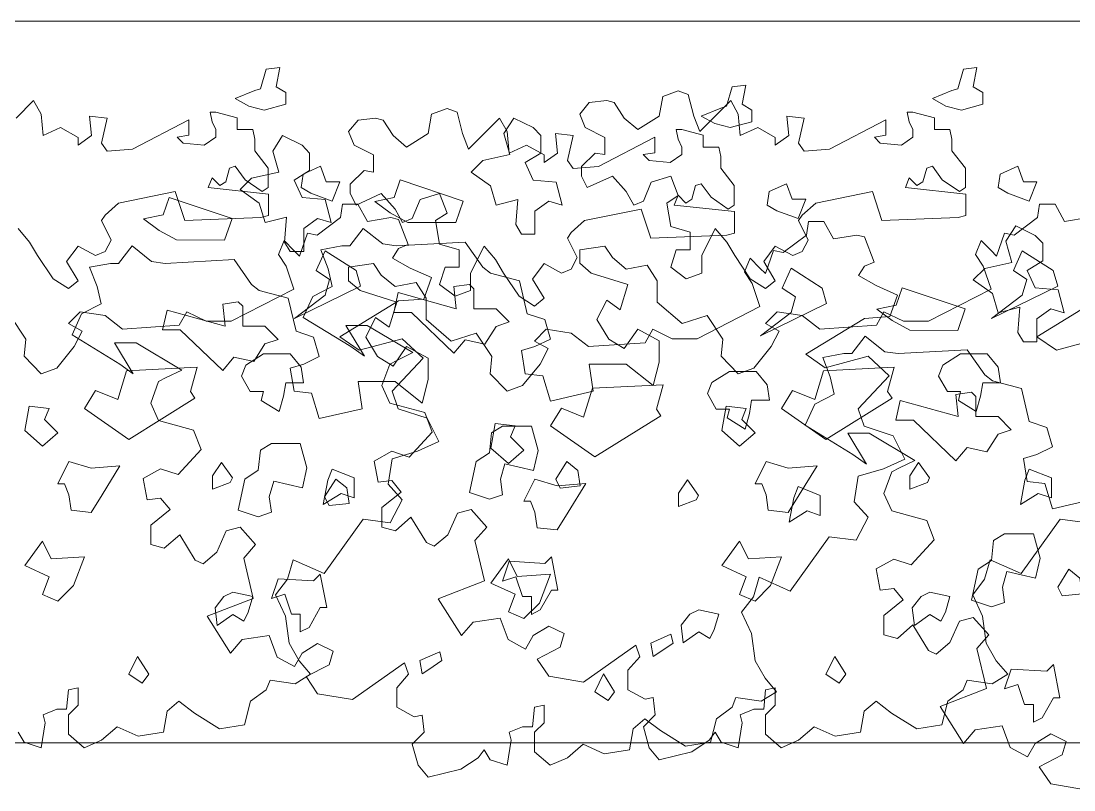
# Model space of a CAD drawing. Header units: inches. Extents: x 5 to 136470, y 9 to 138066.
# Drawn here: x 92774 to 93649, y 125283 to 125922 of the extents above; entities that cross this region are included whole.
import ezdxf

# ---------------------------------------------------------------- set-up
doc = ezdxf.new("R2010")
doc.units = ezdxf.units.IN
doc.header["$MEASUREMENT"] = 0
doc.layers.add('partition', color=253, linetype='Continuous', lineweight=5)
doc.layers.add('TREES', color=72, linetype='Continuous', lineweight=5, transparency=0.05)
doc.styles.add('ROMANS', font='', dxfattribs={"width": 0.8})
doc.styles.get('ROMANS').set_extended_font_data('VNI-Avo')

# ---------------------------------------------------------------- blocks, each defined once
blk = doc.blocks.new('A$C7b2e77e3')
at = {"layer": 'partition'}
for p, q in [((34066.46, 18205.81), (27393.38, 18205.81)), ((34066.46, 17605.81), (27993.38, 17605.81))]:
    blk.add_line(p, q, dxfattribs=at)
at = {"layer": 'TREES'}
for p, q in [((32485.24, 18143.02), (32498.12, 18147.68)), ((32498.12, 18147.68), (32506.34, 18144.66)), ((32506.34, 18144.66), (32511, 18126.84)), ((31947.67, 18125.19), (31962.2, 18139.73)), ((31962.2, 18139.73), (31968.5, 18128.48)), ((32416.17, 18128.48), (32424.12, 18138.08)), ((32424.12, 18138.08), (32438.64, 18139.73)), ((32438.64, 18139.73), (32444.95, 18138.08)), ((32444.95, 18138.08), (32453.17, 18125.19)), ((32482.22, 18126.84), (32485.24, 18143.02)), ((32527.17, 18125.19), (32541.7, 18139.73)), ((32541.7, 18139.73), (32548, 18128.48)), ((31968.5, 18128.48), (31970.15, 18110.66)), ((32008.79, 18126.84), (32023.32, 18125.19)), ((32010.44, 18110.66), (32008.79, 18126.84)), ((32110.66, 18122.18), (32109.01, 18130.14)), ((32109.01, 18130.14), (32113.67, 18130.14)), ((32113.67, 18130.14), (32131.49, 18125.47)), ((32420.83, 18117.24), (32416.17, 18128.48)), ((32464.41, 18115.6), (32482.22, 18126.84)), ((32511, 18126.84), (32515.93, 18113.95)), ((32548, 18128.48), (32549.65, 18110.66)), ((32588.29, 18126.84), (32602.82, 18125.19)), ((32589.94, 18110.66), (32588.29, 18126.84)), ((32690.16, 18122.18), (32688.51, 18130.14)), ((32688.51, 18130.14), (32693.17, 18130.14)), ((32693.17, 18130.14), (32710.99, 18125.47)), ((33290.09, 18112.31), (33293.1, 18128.48)), ((33293.1, 18128.48), (33305.98, 18133.15)), ((33305.98, 18133.15), (33314.21, 18130.13)), ((33314.21, 18130.13), (33318.87, 18112.31)), ((32023.32, 18125.19), (32018.66, 18104.35)), ((32044.43, 18099.42), (32091.2, 18123.83)), ((32091.2, 18123.83), (32091.2, 18110.94)), ((32113.67, 18115.6), (32110.66, 18122.18)), ((32131.49, 18125.47), (32131.49, 18115.6)), ((32453.17, 18125.19), (32464.41, 18115.6)), ((32515.93, 18113.95), (32527.17, 18125.19)), ((32602.82, 18125.19), (32598.16, 18104.35)), ((32623.92, 18099.42), (32670.7, 18123.83)), ((32670.7, 18123.83), (32670.7, 18110.94)), ((32693.17, 18115.6), (32690.16, 18122.18)), ((32710.99, 18125.47), (32710.99, 18115.6)), ((33224.03, 18113.95), (33231.98, 18123.55)), ((33231.98, 18123.55), (33246.51, 18125.19)), ((33246.51, 18125.19), (33252.81, 18123.55)), ((33252.81, 18123.55), (33261.03, 18110.66)), ((33335.04, 18110.66), (33349.56, 18125.19)), ((33349.56, 18125.19), (33355.87, 18113.95)), ((31970.15, 18110.66), (31984.68, 18117.24)), ((31984.68, 18117.24), (31999.2, 18109.02)), ((31999.2, 18102.71), (32010.44, 18110.66)), ((31999.2, 18109.02), (31999.2, 18102.71)), ((32091.2, 18110.94), (32081.61, 18109.3)), ((32081.61, 18109.3), (32086.54, 18104.36)), ((32104.08, 18102.72), (32113.67, 18109.3)), ((32113.67, 18109.3), (32113.67, 18115.6)), ((32131.49, 18115.6), (32144.37, 18115.6)), ((32144.37, 18115.6), (32146.02, 18107.65)), ((32437, 18109.02), (32420.83, 18117.24)), ((32437, 18094.76), (32437, 18109.02)), ((32549.65, 18110.66), (32564.17, 18117.24)), ((32564.17, 18117.24), (32578.7, 18109.02)), ((32578.7, 18102.71), (32589.94, 18110.66)), ((32578.7, 18109.02), (32578.7, 18102.71)), ((32670.7, 18110.94), (32661.1, 18109.3)), ((32661.1, 18109.3), (32666.04, 18104.36)), ((32683.58, 18102.72), (32693.17, 18109.3)), ((32693.17, 18109.3), (32693.17, 18115.6)), ((32710.99, 18115.6), (32723.87, 18115.6)), ((32723.87, 18115.6), (32725.51, 18107.65)), ((33228.69, 18102.71), (33224.03, 18113.95)), ((33261.03, 18110.66), (33272.27, 18101.06)), ((33272.27, 18101.06), (33290.09, 18112.31)), ((33318.87, 18112.31), (33323.8, 18099.42)), ((33323.8, 18099.42), (33335.04, 18110.66)), ((33355.87, 18113.95), (33357.51, 18096.13)), ((33396.16, 18112.31), (33410.68, 18110.66)), ((33397.8, 18096.13), (33396.16, 18112.31)), ((33410.68, 18110.66), (33406.02, 18089.82)), ((33431.79, 18084.89), (33478.56, 18109.3)), ((33478.56, 18109.3), (33478.56, 18096.41)), ((33498.02, 18107.65), (33496.38, 18115.6)), ((33496.38, 18115.6), (33501.04, 18115.6)), ((33501.04, 18115.6), (33518.85, 18110.94)), ((33518.85, 18110.94), (33518.85, 18101.07)), ((32018.66, 18104.35), (32023.32, 18097.77)), ((32086.54, 18104.36), (32104.08, 18102.72)), ((32146.02, 18107.65), (32146.02, 18098.05)), ((32598.16, 18104.35), (32602.82, 18097.77)), ((32666.04, 18104.36), (32683.58, 18102.72)), ((32725.51, 18107.65), (32725.51, 18098.05)), ((33244.86, 18094.48), (33228.69, 18102.71)), ((33357.51, 18096.13), (33372.04, 18102.71)), ((33372.04, 18102.71), (33386.56, 18094.48)), ((33501.04, 18101.07), (33498.02, 18107.65)), ((33501.04, 18094.76), (33501.04, 18101.07)), ((33518.85, 18101.07), (33531.73, 18101.07)), ((33531.73, 18101.07), (33533.38, 18093.12)), ((32023.32, 18097.77), (32044.43, 18099.42)), ((32146.02, 18098.05), (32157.25, 18083.52)), ((32417.54, 18084.89), (32429.05, 18096.13)), ((32429.05, 18096.13), (32437, 18094.76)), ((32602.82, 18097.77), (32623.92, 18099.42)), ((32725.51, 18098.05), (32736.75, 18083.52)), ((33244.86, 18080.23), (33244.86, 18094.48)), ((33386.56, 18088.18), (33397.8, 18096.13)), ((33386.56, 18094.48), (33386.56, 18088.18)), ((33478.56, 18096.41), (33468.97, 18094.76)), ((33468.97, 18094.76), (33473.9, 18089.83)), ((33491.44, 18088.18), (33501.04, 18094.76)), ((33533.38, 18093.12), (33533.38, 18083.52)), ((32125.18, 18083.52), (32121.9, 18072.28)), ((32129.84, 18085.17), (32125.18, 18083.52)), ((32138.07, 18073.92), (32129.84, 18085.17)), ((32157.25, 18083.52), (32157.25, 18067.34)), ((32417.54, 18076.93), (32417.54, 18084.89)), ((32704.68, 18083.52), (32701.39, 18072.28)), ((32709.34, 18085.17), (32704.68, 18083.52)), ((32717.56, 18073.92), (32709.34, 18085.17)), ((32736.75, 18083.52), (32736.75, 18067.34)), ((33406.02, 18089.82), (33410.68, 18083.24)), ((33410.68, 18083.24), (33431.79, 18084.89)), ((33473.9, 18089.83), (33491.44, 18088.18)), ((33533.38, 18083.52), (33544.62, 18068.99)), ((32110.66, 18075.57), (32107.37, 18067.34)), ((32116.96, 18068.99), (32110.66, 18075.57)), ((32152.32, 18064.05), (32138.07, 18073.92)), ((32422.47, 18067.34), (32417.54, 18076.93)), ((32443.3, 18076.93), (32422.47, 18067.34)), ((32454.81, 18064.05), (32443.3, 18076.93)), ((32491.81, 18076.93), (32475.64, 18072)), ((32498.12, 18060.76), (32491.81, 18076.93)), ((32690.16, 18075.57), (32686.87, 18067.34)), ((32696.46, 18068.99), (32690.16, 18075.57)), ((32731.82, 18064.05), (32717.56, 18073.92)), ((33225.4, 18070.35), (33236.91, 18081.6)), ((33236.91, 18081.6), (33244.86, 18080.23)), ((32107.37, 18067.34), (32157.52, 18061.97)), ((32121.9, 18072.28), (32116.96, 18068.99)), ((32157.25, 18067.34), (32152.32, 18064.05)), ((32475.64, 18072), (32469.07, 18056.1)), ((32686.87, 18067.34), (32737.02, 18061.97)), ((32701.39, 18072.28), (32696.46, 18068.99)), ((32736.75, 18067.34), (32731.82, 18064.05)), ((33225.4, 18062.4), (33225.4, 18070.35)), ((33512.55, 18068.99), (33509.26, 18057.75)), ((33517.21, 18070.63), (33512.55, 18068.99)), ((33525.43, 18059.39), (33517.21, 18070.63)), ((33544.62, 18068.99), (33544.62, 18052.81)), ((32079.96, 18064.05), (32032.91, 18054.45)), ((32087.91, 18039.92), (32079.96, 18064.05)), ((32157.52, 18061.97), (32157.52, 18044.14)), ((32461.12, 18052.81), (32454.81, 18064.05)), ((32469.07, 18056.1), (32461.12, 18052.81)), ((32488.53, 18054.45), (32498.12, 18060.76)), ((32659.46, 18064.05), (32612.41, 18054.45)), ((32667.41, 18039.92), (32659.46, 18064.05)), ((32737.02, 18061.97), (32737.02, 18044.14)), ((33230.34, 18052.81), (33225.4, 18062.4)), ((33251.17, 18062.4), (33230.34, 18052.81)), ((33262.68, 18049.51), (33251.17, 18062.4)), ((33283.51, 18057.47), (33276.93, 18041.56)), ((33299.68, 18062.4), (33283.51, 18057.47)), ((33305.98, 18046.22), (33299.68, 18062.4)), ((33498.02, 18061.04), (33494.73, 18052.81)), ((33504.33, 18054.46), (33498.02, 18061.04)), ((33509.26, 18057.75), (33504.33, 18054.46)), ((33539.68, 18049.52), (33525.43, 18059.39)), ((32032.91, 18054.45), (32021.68, 18044.58)), ((32217.27, 18042.5), (32218.92, 18053.74)), ((32218.92, 18053.74), (32231.8, 18053.74)), ((32231.8, 18053.74), (32239.75, 18039.21)), ((32491.81, 18034.98), (32488.53, 18054.45)), ((32612.41, 18054.45), (32601.17, 18044.58)), ((32796.77, 18042.5), (32798.41, 18053.74)), ((32798.41, 18053.74), (32811.3, 18053.74)), ((32811.3, 18053.74), (32819.24, 18039.21)), ((33268.98, 18038.27), (33262.68, 18049.51)), ((33467.32, 18049.52), (33420.28, 18039.92)), ((33475.27, 18025.39), (33467.32, 18049.52)), ((33494.73, 18052.81), (33544.88, 18047.43)), ((33544.62, 18052.81), (33539.68, 18049.52)), ((33544.88, 18047.43), (33544.88, 18029.61)), ((32021.68, 18044.58), (32018.66, 18039.92)), ((32018.66, 18039.92), (32026.61, 18023.74)), ((32151.22, 18042.5), (32087.91, 18039.92)), ((32157.52, 18044.14), (32151.22, 18042.5)), ((32197.81, 18027.97), (32217.27, 18042.5)), ((32239.75, 18039.21), (32259.21, 18042.5)), ((32259.21, 18042.5), (32265.51, 18040.85)), ((32265.51, 18040.85), (32273.46, 18020.01)), ((32601.17, 18044.58), (32598.16, 18039.92)), ((32598.16, 18039.92), (32606.11, 18023.74)), ((32730.71, 18042.5), (32667.41, 18039.92)), ((32737.02, 18044.14), (32730.71, 18042.5)), ((32777.31, 18027.97), (32796.77, 18042.5)), ((32819.24, 18039.21), (32838.7, 18042.5)), ((33276.93, 18041.56), (33268.98, 18038.27)), ((33296.39, 18039.92), (33305.98, 18046.22)), ((33299.68, 18020.45), (33296.39, 18039.92)), ((33420.28, 18039.92), (33409.04, 18030.05)), ((33604.63, 18027.97), (33606.28, 18039.21)), ((33606.28, 18039.21), (33619.16, 18039.21)), ((33619.16, 18039.21), (33627.11, 18024.68)), ((31958.91, 18022.1), (31949.32, 18033.34)), ((32224.98, 18018.95), (32236.22, 18033.48)), ((32236.22, 18033.48), (32252.39, 18020.59)), ((32507.99, 18030.32), (32491.81, 18034.98)), ((32507.99, 18015.79), (32507.99, 18030.32)), ((32528.82, 18033.34), (32517.58, 18010.85)), ((32538.41, 18022.1), (32528.82, 18033.34)), ((33409.04, 18030.05), (33406.02, 18025.39)), ((31965.49, 18010.85), (31958.91, 18022.1)), ((32026.61, 18023.74), (32021.68, 18014.14)), ((32165.74, 18011.79), (32170.4, 18023.31)), ((32170.4, 18023.31), (32178.62, 18015.08)), ((32183.23, 18010.47), (32189.86, 18029.61)), ((32189.86, 18029.61), (32197.81, 18027.97)), ((32263.63, 18018.95), (32321.06, 18022.1)), ((32321.06, 18022.1), (32335.59, 18001.26)), ((32544.99, 18010.85), (32538.41, 18022.1)), ((32606.11, 18023.74), (32601.17, 18014.14)), ((32745.24, 18011.79), (32749.9, 18023.31)), ((32749.9, 18023.31), (32758.12, 18015.08)), ((32762.73, 18010.47), (32769.36, 18029.61)), ((32769.36, 18029.61), (32777.31, 18027.97)), ((33406.02, 18025.39), (33413.97, 18009.21)), ((33538.58, 18027.97), (33475.27, 18025.39)), ((33544.88, 18029.61), (33538.58, 18027.97)), ((33585.17, 18013.43), (33604.63, 18027.97)), ((33627.11, 18024.68), (33646.57, 18027.97)), ((33646.57, 18027.97), (33652.87, 18026.32)), ((33652.87, 18026.32), (33660.82, 18005.48)), ((31999.2, 18018.8), (31989.61, 18005.92)), ((32013.73, 18010.85), (31999.2, 18018.8)), ((32021.68, 18014.14), (32013.73, 18010.85)), ((32178.62, 18015.08), (32183.23, 18010.47)), ((32200.86, 18015.65), (32218.4, 18018.95)), ((32207.17, 17999.75), (32200.86, 18015.65)), ((32218.4, 18018.95), (32224.98, 18018.95)), ((32252.39, 18020.59), (32263.63, 18018.95)), ((32265.51, 18016.72), (32260.58, 18008.77)), ((32273.46, 18020.01), (32265.51, 18016.72)), ((32416.17, 18015.79), (32437, 18018.8)), ((32416.17, 18004.55), (32416.17, 18015.79)), ((32437, 18018.8), (32443.3, 18009.21)), ((32491.81, 18001.26), (32496.47, 18015.79)), ((32496.47, 18015.79), (32507.99, 18015.79)), ((32578.7, 18018.8), (32569.11, 18005.92)), ((32593.23, 18010.85), (32578.7, 18018.8)), ((32601.17, 18014.14), (32593.23, 18010.85)), ((32758.12, 18015.08), (32762.73, 18010.47)), ((33032.85, 18004.41), (33044.08, 18018.95)), ((33044.08, 18018.95), (33060.26, 18006.06)), ((33315.85, 18015.79), (33299.68, 18020.45)), ((33315.85, 18001.26), (33315.85, 18015.79)), ((33336.68, 18018.8), (33325.44, 17996.32)), ((33346.27, 18007.56), (33336.68, 18018.8)), ((33570.59, 17995.94), (33577.23, 18015.08)), ((33577.23, 18015.08), (33585.17, 18013.43)), ((31978.37, 17991.66), (31965.49, 18010.85)), ((31989.61, 18005.92), (31999.2, 17990.01)), ((32172.05, 18002.19), (32165.74, 18011.79)), ((32260.58, 18008.77), (32275.1, 18000.55)), ((32425.76, 17996.32), (32416.17, 18004.55)), ((32443.3, 18009.21), (32454.81, 17999.61)), ((32517.58, 18010.85), (32517.58, 17996.32)), ((32557.87, 17991.66), (32544.99, 18010.85)), ((32569.11, 18005.92), (32578.7, 17990.01)), ((32751.54, 18002.19), (32745.24, 18011.79)), ((33008.73, 18001.12), (33026.27, 18004.41)), ((33026.27, 18004.41), (33032.85, 18004.41)), ((33060.26, 18006.06), (33071.49, 18004.41)), ((33071.49, 18004.41), (33128.92, 18007.56)), ((33128.92, 18007.56), (33143.45, 17986.72)), ((33224.03, 18001.26), (33244.86, 18004.27)), ((33244.86, 18004.27), (33251.17, 17994.68)), ((33352.85, 17996.32), (33346.27, 18007.56)), ((33386.56, 18004.27), (33376.97, 17991.39)), ((33401.09, 17996.32), (33386.56, 18004.27)), ((33413.97, 18009.21), (33409.04, 17999.61)), ((33553.11, 17997.26), (33557.77, 18008.77)), ((33557.77, 18008.77), (33565.99, 18000.55)), ((33660.82, 18005.48), (33652.87, 18002.19)), ((32178.62, 17983), (32172.05, 18002.19)), ((32210.46, 17985.22), (32207.17, 17999.75)), ((32275.1, 18000.55), (32292.92, 17992.6)), ((32335.59, 18001.26), (32341.89, 17996.32)), ((32341.89, 17996.32), (32366.01, 17990.01)), ((32456.18, 17986.72), (32425.76, 17996.32)), ((32454.81, 17999.61), (32472.35, 18002.9)), ((32472.35, 18002.9), (32480.58, 17990.01)), ((32504.7, 17991.66), (32491.81, 18001.26)), ((32517.58, 17996.32), (32504.7, 17991.66)), ((32758.12, 17983), (32751.54, 18002.19)), ((33015.03, 17985.22), (33008.73, 18001.12)), ((33224.03, 17990.01), (33224.03, 18001.26)), ((33299.68, 17986.72), (33304.34, 18001.26)), ((33304.34, 18001.26), (33315.85, 18001.26)), ((33325.44, 17996.32), (33325.44, 17981.79)), ((33365.73, 17977.13), (33352.85, 17996.32)), ((33409.04, 17999.61), (33401.09, 17996.32)), ((33559.41, 17987.66), (33553.11, 17997.26)), ((33565.99, 18000.55), (33570.59, 17995.94)), ((33652.87, 18002.19), (33647.94, 17994.24)), ((31991.25, 17983.43), (31978.37, 17991.66)), ((31999.2, 17990.01), (31991.25, 17983.43)), ((32292.92, 17992.6), (32286.61, 17974.77)), ((32366.01, 17990.01), (32372.59, 17962.59)), ((32449.88, 17965.88), (32456.18, 17986.72)), ((32480.58, 17990.01), (32480.58, 17972.19)), ((32570.75, 17983.43), (32557.87, 17991.66)), ((32578.7, 17990.01), (32570.75, 17983.43)), ((33143.45, 17986.72), (33149.75, 17981.79)), ((33233.63, 17981.79), (33224.03, 17990.01)), ((33251.17, 17994.68), (33262.68, 17985.08)), ((33262.68, 17985.08), (33280.22, 17988.37)), ((33280.22, 17988.37), (33288.44, 17975.48)), ((33312.56, 17977.13), (33299.68, 17986.72)), ((33376.97, 17991.39), (33386.56, 17975.48)), ((33565.99, 17968.47), (33559.41, 17987.66)), ((33647.94, 17994.24), (33662.47, 17986.01)), ((32126.56, 17956.29), (32178.62, 17983)), ((32194.28, 17976.99), (32210.46, 17985.22)), ((32706.05, 17956.29), (32758.12, 17983)), ((33018.32, 17970.69), (33015.03, 17985.22)), ((33149.75, 17981.79), (33173.87, 17975.48)), ((33264.05, 17972.19), (33233.63, 17981.79)), ((33325.44, 17981.79), (33312.56, 17977.13)), ((33662.47, 17986.01), (33680.28, 17978.06)), ((33680.28, 17978.06), (33673.98, 17960.24)), ((32186.34, 17959.44), (32194.28, 17976.99)), ((32265.51, 17973.13), (32216.73, 17943.41)), ((32286.61, 17974.77), (32265.51, 17973.13)), ((32430.42, 17957.66), (32438.64, 17973.84)), ((32438.64, 17973.84), (32449.88, 17965.88)), ((32480.58, 17972.19), (32501.41, 17954.37)), ((32845.01, 17973.13), (32796.23, 17943.41)), ((33002.15, 17962.46), (33018.32, 17970.69)), ((33173.87, 17975.48), (33180.45, 17948.06)), ((33257.74, 17951.35), (33264.05, 17972.19)), ((33288.44, 17975.48), (33288.44, 17957.66)), ((33378.62, 17968.9), (33365.73, 17977.13)), ((33386.56, 17975.48), (33378.62, 17968.9)), ((31942.74, 17960.95), (31955.62, 17941.48)), ((31991.25, 17954.37), (32000.85, 17964.24)), ((32000.85, 17964.24), (32021.68, 17960.95)), ((32021.68, 17960.95), (32036.2, 17949.71)), ((32083.25, 17953), (32089.55, 17964.25)), ((32089.55, 17964.25), (32105.72, 17956.29)), ((32372.59, 17962.59), (32387.11, 17957.66)), ((32501.41, 17954.37), (32522.24, 17960.95)), ((32522.24, 17960.95), (32535.12, 17941.48)), ((32570.75, 17954.37), (32580.34, 17964.24)), ((32580.34, 17964.24), (32601.17, 17960.95)), ((32601.17, 17960.95), (32615.7, 17949.71)), ((32662.75, 17953), (32669.05, 17964.25)), ((32669.05, 17964.25), (32685.22, 17956.29)), ((32994.2, 17944.91), (33002.15, 17962.46)), ((33513.92, 17941.76), (33565.99, 17968.47)), ((33673.98, 17960.24), (33652.87, 17958.59)), ((32002.49, 17948.06), (31991.25, 17954.37)), ((32036.2, 17949.71), (32083.25, 17953)), ((32105.72, 17956.29), (32126.56, 17956.29)), ((32225.95, 17935.17), (32186.34, 17959.44)), ((32221.69, 17952.86), (32237.19, 17927.22)), ((32239.51, 17952.86), (32221.69, 17952.86)), ((32277.48, 17930.24), (32239.51, 17952.86)), ((32387.11, 17957.66), (32391.77, 17941.48)), ((32440.29, 17941.48), (32430.42, 17957.66)), ((32581.99, 17948.06), (32570.75, 17954.37)), ((32615.7, 17949.71), (32662.75, 17953)), ((32685.22, 17956.29), (32706.05, 17956.29)), ((33238.28, 17943.13), (33246.51, 17959.3)), ((33246.51, 17959.3), (33257.74, 17951.35)), ((33288.44, 17957.66), (33309.27, 17939.84)), ((33652.87, 17958.59), (33604.09, 17928.87)), ((31995.91, 17935.17), (32002.49, 17948.06)), ((32216.73, 17943.41), (32232.9, 17932.16)), ((32464.41, 17949.71), (32453.17, 17933.53)), ((32482.22, 17940.11), (32464.41, 17949.71)), ((32575.41, 17935.17), (32581.99, 17948.06)), ((32796.23, 17943.41), (32812.4, 17932.16)), ((33033.82, 17920.64), (32994.2, 17944.91)), ((33180.45, 17948.06), (33194.98, 17943.13)), ((33194.98, 17943.13), (33199.64, 17926.95)), ((33248.15, 17926.95), (33238.28, 17943.13)), ((33309.27, 17939.84), (33330.1, 17946.42)), ((33330.1, 17946.42), (33342.99, 17926.95)), ((33378.62, 17939.84), (33388.21, 17949.71)), ((33388.21, 17949.71), (33409.04, 17946.42)), ((33409.04, 17946.42), (33423.57, 17935.17)), ((33470.61, 17938.47), (33476.92, 17949.71)), ((33476.92, 17949.71), (33493.09, 17941.76)), ((33642.27, 17929.36), (33653.51, 17943.89)), ((33653.51, 17943.89), (33669.68, 17931.01)), ((31955.62, 17941.48), (31954.25, 17927.22)), ((31981.39, 17917.35), (31995.91, 17935.17)), ((32237.19, 17927.22), (32225.95, 17935.17)), ((32232.9, 17932.16), (32268.53, 17941.76)), ((32268.53, 17941.76), (32286.07, 17925.58)), ((32378.89, 17935.17), (32367.65, 17931.88)), ((32391.77, 17941.48), (32378.89, 17935.17)), ((32453.17, 17933.53), (32440.29, 17941.48)), ((32482.22, 17922.29), (32482.22, 17940.11)), ((32535.12, 17941.48), (32533.75, 17927.22)), ((32560.88, 17917.35), (32575.41, 17935.17)), ((32812.4, 17932.16), (32848.03, 17941.76)), ((33029.56, 17938.33), (33045.05, 17912.69)), ((33047.37, 17938.33), (33029.56, 17938.33)), ((33085.34, 17915.71), (33047.37, 17938.33)), ((33272.27, 17935.17), (33261.03, 17919)), ((33290.09, 17925.58), (33272.27, 17935.17)), ((33389.85, 17933.53), (33378.62, 17939.84)), ((33383.28, 17920.64), (33389.85, 17933.53)), ((33423.57, 17935.17), (33470.61, 17938.47)), ((33493.09, 17941.76), (33513.92, 17941.76)), ((31954.25, 17927.22), (31968.5, 17912.69)), ((32286.07, 17925.58), (32260.31, 17898.16)), ((32264.6, 17923.93), (32277.48, 17930.24)), ((32367.65, 17931.88), (32370.94, 17912.69)), ((32533.75, 17927.22), (32548, 17912.69)), ((33199.64, 17926.95), (33186.76, 17920.64)), ((33261.03, 17919), (33248.15, 17926.95)), ((33290.09, 17907.75), (33290.09, 17925.58)), ((33342.99, 17926.95), (33341.61, 17912.69)), ((33604.09, 17928.87), (33620.26, 17917.63)), ((33618.15, 17926.07), (33635.7, 17929.36)), ((33624.46, 17910.17), (33618.15, 17926.07)), ((33620.26, 17917.63), (33655.89, 17927.23)), ((33635.7, 17929.36), (33642.27, 17929.36)), ((33655.89, 17927.23), (33673.44, 17911.05)), ((33669.68, 17931.01), (33680.92, 17929.36)), ((33680.92, 17929.36), (33738.35, 17932.51)), ((33738.35, 17932.51), (33752.88, 17911.67)), ((31968.5, 17912.69), (31981.39, 17917.35)), ((32251.72, 17902.82), (32258.29, 17920.64)), ((32258.29, 17920.64), (32264.6, 17923.93)), ((32424.12, 17920.64), (32454.81, 17920.64)), ((32427.4, 17898.16), (32424.12, 17920.64)), ((32454.81, 17920.64), (32477.29, 17902.82)), ((32477.29, 17902.82), (32482.22, 17922.29)), ((32548, 17912.69), (32560.88, 17917.35)), ((33045.05, 17912.69), (33033.82, 17920.64)), ((33186.76, 17920.64), (33175.52, 17917.35)), ((33175.52, 17917.35), (33178.81, 17898.16)), ((33368.75, 17902.82), (33383.28, 17920.64)), ((32370.94, 17912.69), (32385.47, 17911.05)), ((32385.47, 17911.05), (32391.77, 17889.93)), ((33066.16, 17906.11), (33072.46, 17909.4)), ((33072.46, 17909.4), (33085.34, 17915.71)), ((33285.15, 17888.29), (33290.09, 17907.75)), ((33341.61, 17912.69), (33355.87, 17898.16)), ((33627.75, 17895.63), (33624.46, 17910.17)), ((33673.44, 17911.05), (33647.67, 17883.63)), ((33752.88, 17911.67), (33759.18, 17906.74)), ((32258.29, 17888.29), (32251.72, 17902.82)), ((33059.58, 17888.29), (33066.16, 17906.11)), ((33231.98, 17906.11), (33262.68, 17906.11)), ((33235.27, 17883.63), (33231.98, 17906.11)), ((33262.68, 17906.11), (33285.15, 17888.29)), ((33355.87, 17898.16), (33368.75, 17902.82)), ((33759.18, 17906.74), (33783.3, 17900.43)), ((33783.3, 17900.43), (33789.88, 17873.01)), ((32260.31, 17898.16), (32265.24, 17883.63)), ((32391.77, 17889.93), (32427.4, 17898.16)), ((33178.81, 17898.16), (33193.33, 17896.51)), ((33193.33, 17896.51), (33199.64, 17875.4)), ((33611.58, 17887.41), (33627.75, 17895.63)), ((32287.35, 17880.33), (32258.29, 17888.29)), ((32265.24, 17883.63), (32289.36, 17875.68)), ((33066.16, 17873.75), (33059.58, 17888.29)), ((33199.64, 17875.4), (33235.27, 17883.63)), ((33603.63, 17869.86), (33611.58, 17887.41)), ((33647.67, 17883.63), (33652.61, 17869.1)), ((32293.65, 17864.16), (32287.35, 17880.33)), ((32289.36, 17875.68), (32298.96, 17856.21)), ((33095.21, 17865.8), (33066.16, 17873.75)), ((33789.88, 17873.01), (33804.41, 17868.07)), ((32274.46, 17843.32), (32293.65, 17864.16)), ((33101.52, 17849.62), (33095.21, 17865.8)), ((33643.24, 17845.59), (33603.63, 17869.86)), ((33652.61, 17869.1), (33676.73, 17861.15)), ((33804.41, 17868.07), (33809.07, 17851.9)), ((32298.96, 17856.21), (32281.41, 17848.26)), ((33638.99, 17863.28), (33654.48, 17837.64)), ((33656.8, 17863.28), (33638.99, 17863.28)), ((33694.77, 17840.65), (33656.8, 17863.28)), ((33676.73, 17861.15), (33686.32, 17841.68)), ((32245.41, 17840.03), (32259.94, 17848.25)), ((32259.94, 17848.25), (32274.46, 17843.32)), ((32281.41, 17848.26), (32260.31, 17841.95)), ((33082.33, 17828.79), (33101.52, 17849.62)), ((33809.07, 17851.9), (33796.18, 17845.59)), ((32248.7, 17822.48), (32245.41, 17840.03)), ((32260.31, 17841.95), (32257.02, 17820.84)), ((33654.48, 17837.64), (33643.24, 17845.59)), ((33686.32, 17841.68), (33668.78, 17833.73)), ((33681.89, 17834.35), (33694.77, 17840.65)), ((33796.18, 17845.59), (33784.95, 17842.3)), ((33784.95, 17842.3), (33788.23, 17823.11)), ((33053.28, 17825.5), (33067.8, 17833.72)), ((33067.8, 17833.72), (33082.33, 17828.79)), ((33668.78, 17833.73), (33647.67, 17827.42)), ((33669.01, 17813.23), (33675.59, 17831.06)), ((33675.59, 17831.06), (33681.89, 17834.35)), ((32259.94, 17823.85), (32248.7, 17822.48)), ((32257.02, 17820.84), (32268.53, 17807.95)), ((32267.89, 17814.25), (32259.94, 17823.85)), ((33056.57, 17807.95), (33053.28, 17825.5)), ((33647.67, 17827.42), (33644.38, 17806.31)), ((33788.23, 17823.11), (33802.76, 17821.46)), ((33802.76, 17821.46), (33809.07, 17800.35)), ((32251.72, 17801.37), (32267.89, 17814.25)), ((33675.59, 17798.7), (33669.01, 17813.23)), ((32268.53, 17807.95), (32258.66, 17788.76)), ((33067.8, 17809.32), (33056.57, 17807.95)), ((33075.75, 17799.72), (33067.8, 17809.32)), ((33644.38, 17806.31), (33655.89, 17793.42)), ((33809.07, 17800.35), (33844.7, 17808.57)), ((32251.72, 17785.19), (32251.72, 17801.37)), ((32314.48, 17796.7), (32306.53, 17778.88)), ((32325.99, 17799.72), (32314.48, 17796.7)), ((32338.87, 17785.19), (32325.99, 17799.72)), ((33059.58, 17786.83), (33075.75, 17799.72)), ((33704.64, 17790.75), (33675.59, 17798.7)), ((32236.19, 17791.78), (32203.67, 17746.53)), ((32258.66, 17788.76), (32236.19, 17791.78)), ((32262.95, 17782.17), (32251.72, 17785.19)), ((32275.84, 17793.41), (32262.95, 17782.17)), ((32288.72, 17772.3), (32275.84, 17793.41)), ((32329.01, 17773.95), (32338.87, 17785.19)), ((32815.69, 17791.78), (32783.17, 17746.53)), ((32838.16, 17788.76), (32815.69, 17791.78)), ((33059.58, 17770.66), (33059.58, 17786.83)), ((33133.86, 17785.19), (33122.35, 17782.17)), ((33146.74, 17770.66), (33133.86, 17785.19)), ((33655.89, 17793.42), (33646.03, 17774.23)), ((33710.94, 17774.57), (33704.64, 17790.75)), ((32306.53, 17778.88), (32295.3, 17769.28)), ((33083.7, 17778.88), (33070.82, 17767.64)), ((33096.58, 17757.77), (33083.7, 17778.88)), ((33122.35, 17782.17), (33114.4, 17764.35)), ((33623.55, 17777.24), (33591.03, 17731.99)), ((33646.03, 17774.23), (33623.55, 17777.24)), ((32295.3, 17769.28), (32288.72, 17772.3)), ((32336.96, 17740.49), (32329.01, 17773.95)), ((33070.82, 17767.64), (33059.58, 17770.66)), ((33136.87, 17759.41), (33146.74, 17770.66)), ((33691.76, 17753.73), (33710.94, 17774.57)), ((33114.4, 17764.35), (33103.16, 17754.75)), ((33144.82, 17725.96), (33136.87, 17759.41)), ((33662.7, 17750.44), (33677.23, 17758.67)), ((33677.23, 17758.67), (33691.76, 17753.73)), ((32177.91, 17758.04), (32173.25, 17741.87)), ((32203.67, 17746.53), (32177.91, 17758.04)), ((32757.4, 17758.04), (32752.74, 17741.87)), ((32783.17, 17746.53), (32757.4, 17758.04)), ((33103.16, 17754.75), (33096.58, 17757.77)), ((33665.99, 17732.89), (33662.7, 17750.44)), ((32173.25, 17741.87), (32163.38, 17728.98)), ((32752.74, 17741.87), (32742.88, 17728.98)), ((33565.27, 17743.51), (33560.61, 17727.33)), ((33591.03, 17731.99), (33565.27, 17743.51)), ((32298.58, 17725.69), (32336.96, 17740.49)), ((33677.23, 17734.27), (33665.99, 17732.89)), ((33685.18, 17724.67), (33677.23, 17734.27)), ((32163.38, 17728.98), (32171.6, 17711.16)), ((32318.04, 17694.98), (32298.58, 17725.69)), ((32742.88, 17728.98), (32751.1, 17711.16)), ((33106.45, 17711.16), (33144.82, 17725.96)), ((33560.61, 17727.33), (33550.74, 17714.45)), ((33669.01, 17711.78), (33685.18, 17724.67)), ((32171.6, 17711.16), (32174.62, 17688.67)), ((32327.64, 17706.22), (32318.04, 17694.98)), ((32350.11, 17709.51), (32327.64, 17706.22)), ((32356.69, 17691.69), (32350.11, 17709.51)), ((32751.1, 17711.16), (32754.11, 17688.67)), ((33125.91, 17680.44), (33106.45, 17711.16)), ((33550.74, 17714.45), (33558.96, 17696.62)), ((33669.01, 17695.6), (33669.01, 17711.78)), ((33731.77, 17707.12), (33723.82, 17689.3)), ((33743.28, 17710.14), (33731.77, 17707.12)), ((33756.17, 17695.6), (33743.28, 17710.14)), ((32390.4, 17702.93), (32377.52, 17694.98)), ((32403.28, 17696.62), (32390.4, 17702.93)), ((33693.13, 17703.83), (33680.25, 17692.59)), ((33706.01, 17682.72), (33693.13, 17703.83)), ((32174.62, 17688.67), (32182.84, 17674.14)), ((32371.22, 17683.74), (32356.69, 17691.69)), ((32377.52, 17694.98), (32371.22, 17683.74)), ((32400, 17685.38), (32403.28, 17696.62)), ((32754.11, 17688.67), (32762.34, 17674.14)), ((33135.5, 17691.69), (33125.91, 17680.44)), ((33157.98, 17694.98), (33135.5, 17691.69)), ((33164.56, 17677.15), (33157.98, 17694.98)), ((33558.96, 17696.62), (33561.98, 17674.14)), ((33680.25, 17692.59), (33669.01, 17695.6)), ((33723.82, 17689.3), (33712.59, 17679.7)), ((33746.3, 17684.36), (33756.17, 17695.6)), ((32380.81, 17675.51), (32400, 17685.38)), ((32462.76, 17687.03), (32419.46, 17656.32)), ((32466.05, 17677.43), (32462.76, 17687.03)), ((33185.39, 17680.44), (33179.08, 17669.2)), ((33198.27, 17688.4), (33185.39, 17680.44)), ((33211.15, 17682.09), (33198.27, 17688.4)), ((33207.86, 17670.85), (33211.15, 17682.09)), ((33712.59, 17679.7), (33706.01, 17682.72)), ((33754.25, 17650.91), (33746.3, 17684.36)), ((32182.84, 17674.14), (32192.43, 17662.9)), ((32390.4, 17661.25), (32380.81, 17675.51)), ((32456.18, 17666.19), (32466.05, 17677.43)), ((32762.34, 17674.14), (32771.93, 17662.9)), ((33179.08, 17669.2), (33164.56, 17677.15)), ((33270.63, 17672.49), (33227.32, 17641.78)), ((33273.92, 17662.9), (33270.63, 17672.49)), ((33561.98, 17674.14), (33570.2, 17659.61)), ((32192.43, 17662.9), (32179.55, 17654.94)), ((32456.18, 17650.01), (32456.18, 17666.19)), ((32771.93, 17662.9), (32759.05, 17654.94)), ((33188.68, 17660.98), (33207.86, 17670.85)), ((33264.05, 17651.65), (33273.92, 17662.9)), ((32158.72, 17657.96), (32155.43, 17650.01)), ((32179.55, 17654.94), (32158.72, 17657.96)), ((32419.46, 17656.32), (32390.4, 17661.25)), ((32738.22, 17657.96), (32734.93, 17650.01)), ((32759.05, 17654.94), (32738.22, 17657.96)), ((33198.27, 17646.72), (33188.68, 17660.98)), ((33570.2, 17659.61), (33579.79, 17648.36)), ((31991.25, 17650.01), (31989.61, 17633.83)), ((31999.2, 17651.65), (31991.25, 17650.01)), ((31999.2, 17637.12), (31999.2, 17651.65)), ((32155.43, 17650.01), (32142.55, 17640.41)), ((32470.71, 17642.06), (32456.18, 17650.01)), ((32570.75, 17650.01), (32569.11, 17633.83)), ((32578.7, 17651.65), (32570.75, 17650.01)), ((32578.7, 17637.12), (32578.7, 17651.65)), ((32734.93, 17650.01), (32722.05, 17640.41)), ((33227.32, 17641.78), (33198.27, 17646.72)), ((33264.05, 17635.48), (33264.05, 17651.65)), ((33579.79, 17648.36), (33566.91, 17640.41)), ((33715.88, 17636.1), (33754.25, 17650.91)), ((31991.25, 17629.17), (31999.2, 17637.12)), ((32083.07, 17640.41), (32073.2, 17632.19)), ((32095.95, 17630.54), (32083.07, 17640.41)), ((32142.55, 17640.41), (32137.61, 17620.94)), ((32477.29, 17643.43), (32470.71, 17642.06)), ((32478.93, 17629.17), (32477.29, 17643.43)), ((32570.75, 17629.17), (32578.7, 17637.12)), ((32662.57, 17640.41), (32652.7, 17632.19)), ((32675.45, 17630.54), (32662.57, 17640.41)), ((32722.05, 17640.41), (32717.11, 17620.94)), ((33386.56, 17637.12), (33378.62, 17635.48)), ((33386.56, 17622.59), (33386.56, 17637.12)), ((33546.08, 17643.43), (33542.79, 17635.48)), ((33566.91, 17640.41), (33546.08, 17643.43)), ((33735.34, 17605.39), (33715.88, 17636.1)), ((31981.39, 17633.83), (31970.15, 17629.17)), ((31970.15, 17629.17), (31971.79, 17622.59)), ((31989.61, 17633.83), (31981.39, 17633.83)), ((31991.25, 17612.99), (31991.25, 17629.17)), ((32073.2, 17632.19), (32070.19, 17614.64)), ((32116.78, 17617.65), (32095.95, 17630.54)), ((32469.07, 17619.3), (32478.93, 17629.17)), ((32560.88, 17633.83), (32549.65, 17629.17)), ((32549.65, 17629.17), (32551.29, 17622.59)), ((32569.11, 17633.83), (32560.88, 17633.83)), ((32570.75, 17612.99), (32570.75, 17629.17)), ((32652.7, 17632.19), (32649.69, 17614.64)), ((32696.28, 17617.65), (32675.45, 17630.54)), ((33278.58, 17627.52), (33264.05, 17635.48)), ((33285.15, 17628.9), (33278.58, 17627.52)), ((33286.8, 17614.64), (33285.15, 17628.9)), ((33378.62, 17635.48), (33376.97, 17619.3)), ((33542.79, 17635.48), (33529.91, 17625.88)), ((31971.79, 17622.59), (31968.5, 17601.75)), ((32031.54, 17619.3), (32018.66, 17608.06)), ((32049.09, 17611.35), (32031.54, 17619.3)), ((32137.61, 17620.94), (32116.78, 17617.65)), ((32474, 17601.75), (32469.07, 17619.3)), ((32551.29, 17622.59), (32548, 17601.75)), ((32611.04, 17619.3), (32598.16, 17608.06)), ((32628.58, 17611.35), (32611.04, 17619.3)), ((32717.11, 17620.94), (32696.28, 17617.65)), ((33368.75, 17619.3), (33357.51, 17614.64)), ((33376.97, 17619.3), (33368.75, 17619.3)), ((33378.62, 17614.64), (33386.56, 17622.59)), ((33470.43, 17625.88), (33460.57, 17617.65)), ((33483.32, 17616.01), (33470.43, 17625.88)), ((33529.91, 17625.88), (33524.98, 17606.41)), ((33767.4, 17619.93), (33744.93, 17616.64)), ((33773.98, 17602.1), (33767.4, 17619.93)), ((31954.25, 17606.41), (31949.32, 17614.64)), ((32004.14, 17601.75), (31991.25, 17612.99)), ((32070.19, 17614.64), (32049.09, 17611.35)), ((32528.82, 17614.64), (32523.88, 17608.06)), ((32533.75, 17606.41), (32528.82, 17614.64)), ((32583.63, 17601.75), (32570.75, 17612.99)), ((32649.69, 17614.64), (32628.58, 17611.35)), ((33276.93, 17604.77), (33286.8, 17614.64)), ((33357.51, 17614.64), (33359.16, 17608.06)), ((33378.62, 17598.46), (33378.62, 17614.64)), ((33460.57, 17617.65), (33457.55, 17600.1)), ((33504.15, 17603.12), (33483.32, 17616.01)), ((33744.93, 17616.64), (33735.34, 17605.39)), ((33807.69, 17613.34), (33794.81, 17605.39)), ((33820.58, 17607.04), (33807.69, 17613.34)), ((31968.5, 17601.75), (31954.25, 17606.41)), ((32018.66, 17608.06), (32004.14, 17601.75)), ((32482.22, 17591.88), (32474, 17601.75)), ((32523.88, 17608.06), (32509.36, 17598.46)), ((32548, 17601.75), (32533.75, 17606.41)), ((32598.16, 17608.06), (32583.63, 17601.75)), ((33281.86, 17587.22), (33276.93, 17604.77)), ((33359.16, 17608.06), (33355.87, 17587.22)), ((33418.91, 17604.77), (33406.02, 17593.52)), ((33436.45, 17596.81), (33418.91, 17604.77)), ((33524.98, 17606.41), (33504.15, 17603.12)), ((33788.51, 17594.15), (33773.98, 17602.1)), ((33794.81, 17605.39), (33788.51, 17594.15)), ((33817.29, 17595.8), (33820.58, 17607.04)), ((32509.36, 17598.46), (32482.22, 17591.88)), ((33331.75, 17593.52), (33317.22, 17583.93)), ((33336.68, 17600.1), (33331.75, 17593.52)), ((33341.61, 17591.88), (33336.68, 17600.1)), ((33391.5, 17587.22), (33378.62, 17598.46)), ((33406.02, 17593.52), (33391.5, 17587.22)), ((33457.55, 17600.1), (33436.45, 17596.81)), ((33798.1, 17585.92), (33817.29, 17595.8)), ((33290.09, 17577.35), (33281.86, 17587.22)), ((33317.22, 17583.93), (33290.09, 17577.35)), ((33355.87, 17587.22), (33341.61, 17591.88)), ((33807.69, 17571.67), (33798.1, 17585.92)), ((33836.75, 17566.73), (33807.69, 17571.67))]:
    blk.add_line(p, q, dxfattribs=at)
for points in [[(32141.08, 18135.07), (32153.96, 18131.78), (32171.78, 18136.72), (32171.78, 18146.31), (32163.83, 18151.25), (32166.85, 18167.15), (32155.61, 18165.78), (32150.95, 18149.6), (32146.02, 18147.96), (32129.84, 18141.38)], [(32720.58, 18135.07), (32733.46, 18131.78), (32751.28, 18136.72), (32751.28, 18146.31), (32743.33, 18151.25), (32746.34, 18167.15), (32735.11, 18165.78), (32730.45, 18149.6), (32725.51, 18147.96), (32709.34, 18141.38)], [(33528.44, 18120.54), (33541.33, 18117.25), (33559.14, 18122.18), (33559.14, 18131.78), (33551.19, 18136.72), (33554.21, 18152.62), (33542.97, 18151.25), (33538.31, 18135.07), (33533.38, 18133.43), (33517.21, 18126.85)], [(32362.99, 18036.63), (32367.65, 18028.68), (32378.89, 18028.68), (32378.89, 18047.87), (32390.4, 18056.1), (32401.64, 18052.81), (32396.71, 18072), (32377.52, 18073.64), (32370.94, 18088.18), (32383.82, 18096.13), (32383.82, 18110.66), (32377.52, 18117.24), (32361.35, 18125.19), (32353.13, 18112.31), (32358.06, 18094.76), (32335.59, 18089.82), (32325.99, 18080.23), (32341.89, 18068.98), (32346.82, 18052.81), (32364.64, 18057.47)], [(33170.86, 18022.1), (33175.52, 18014.14), (33186.76, 18014.14), (33186.76, 18033.34), (33198.27, 18041.56), (33209.51, 18038.27), (33204.57, 18057.47), (33185.39, 18059.11), (33178.81, 18073.64), (33191.69, 18081.6), (33191.69, 18096.13), (33185.39, 18102.71), (33169.22, 18110.66), (33160.99, 18097.77), (33165.93, 18080.23), (33143.45, 18075.29), (33133.86, 18065.69), (33149.75, 18054.45), (33154.69, 18038.27), (33172.5, 18042.93)], [(32192.61, 18062.68), (32210.43, 18056.1), (32216.73, 18072.28), (32205.49, 18072.28), (32200.83, 18085.17), (32186.31, 18078.59), (32184.66, 18067.34)], [(32772.11, 18062.68), (32789.92, 18056.1), (32796.23, 18072.28), (32784.99, 18072.28), (32780.33, 18085.17), (32765.8, 18078.59), (32764.16, 18067.34)], [(32273.22, 18038.41), (32313.11, 18038.27), (32319.41, 18056.1), (32266.92, 18073.78), (32261.98, 18059.25), (32245.81, 18055.96), (32258.69, 18046.36)], [(33579.97, 18048.15), (33597.79, 18041.57), (33604.09, 18057.75), (33592.86, 18057.75), (33588.2, 18070.63), (33573.67, 18064.05), (33572.02, 18052.81)], [(33081.09, 18023.88), (33120.98, 18023.74), (33127.28, 18041.56), (33074.78, 18059.25), (33069.85, 18044.72), (33053.68, 18041.43), (33066.56, 18031.83)], [(33780.29, 17947.04), (33784.95, 17939.09), (33796.18, 17939.09), (33796.18, 17958.29), (33807.69, 17966.51), (33818.93, 17963.22), (33814, 17982.41), (33794.81, 17984.06), (33788.23, 17998.59), (33801.12, 18006.54), (33801.12, 18021.08), (33794.81, 18027.66), (33778.64, 18035.61), (33770.42, 18022.72), (33775.35, 18005.17), (33752.88, 18000.24), (33743.28, 17990.64), (33759.18, 17979.4), (33764.12, 17963.22), (33781.93, 17967.88)], [(32230.32, 17998.36), (32234, 17985.48), (32179.11, 17958.58), (32204.55, 17978.11), (32208.23, 17991), (32197.19, 17998.36), (32204.55, 18014.93)], [(32809.81, 17998.36), (32813.49, 17985.48), (32758.61, 17958.58), (32784.05, 17978.11), (32787.73, 17991), (32776.69, 17998.36), (32784.05, 18014.93)], [(33617.68, 17983.83), (33621.36, 17970.94), (33566.47, 17944.04), (33591.91, 17963.58), (33595.6, 17976.47), (33584.55, 17983.83), (33591.91, 18000.4)], [(32346.59, 17951.99), (32337.39, 17937.26), (32320.83, 17940.94), (32311.63, 17929.9), (32276.28, 17963.57), (32261.56, 17963.57), (32265.24, 17980.14), (32313.47, 17966.72), (32311.63, 17985.13), (32324.51, 17986.97), (32328.19, 17983.29), (32328.19, 17966.72), (32346.59, 17966.72), (32357.64, 17955.67)], [(33690.51, 17948.83), (33730.4, 17948.69), (33736.71, 17966.51), (33684.21, 17984.2), (33679.28, 17969.67), (33663.1, 17966.38), (33675.99, 17956.78)], [(33154.46, 17937.46), (33145.26, 17922.73), (33128.7, 17926.41), (33119.49, 17915.36), (33084.15, 17949.03), (33069.42, 17949.03), (33073.1, 17965.6), (33121.33, 17952.18), (33119.49, 17970.59), (33132.38, 17972.44), (33136.06, 17968.75), (33136.06, 17952.18), (33154.46, 17952.18), (33165.5, 17941.14)], [(32153.34, 17897.82), (32142.3, 17897.82), (32134.94, 17910.71), (32138.62, 17919.91), (32153.34, 17929.12), (32175.43, 17929.12), (32184.63, 17918.07), (32186.47, 17905.19), (32171.75, 17905.19), (32169.91, 17894.14), (32166.23, 17881.25), (32151.5, 17890.46)], [(32732.84, 17897.82), (32721.8, 17897.82), (32714.44, 17910.71), (32718.12, 17919.91), (32732.84, 17929.12), (32754.92, 17929.12), (32764.13, 17918.07), (32765.97, 17905.19), (32751.24, 17905.19), (32749.4, 17894.14), (32745.72, 17881.25), (32731, 17890.46)], [(32013.7, 17898.6), (32004.49, 17883.87), (32041.3, 17858.1), (32096.29, 17892.3), (32092.61, 17897.82), (32098.13, 17918.07), (32039.46, 17915.17), (32032.1, 17891.23)], [(32593.19, 17898.6), (32583.99, 17883.87), (32620.8, 17858.1), (32675.79, 17892.3), (32672.11, 17897.82), (32677.63, 17918.07), (32618.96, 17915.17), (32611.6, 17891.23)], [(33540.71, 17883.29), (33529.66, 17883.29), (33522.3, 17896.18), (33525.98, 17905.38), (33540.71, 17914.59), (33562.79, 17914.59), (33571.99, 17903.54), (33573.83, 17890.65), (33559.11, 17890.65), (33557.27, 17879.61), (33553.59, 17866.72), (33538.87, 17875.92)], [(33401.06, 17884.07), (33391.86, 17869.34), (33428.66, 17843.56), (33483.66, 17877.77), (33479.98, 17883.29), (33485.5, 17903.54), (33426.82, 17900.63), (33419.46, 17876.7)], [(33763.89, 17862.4), (33754.69, 17847.68), (33738.12, 17851.36), (33728.92, 17840.31), (33693.57, 17873.98), (33678.85, 17873.98), (33682.53, 17890.55), (33730.76, 17877.13), (33728.92, 17895.54), (33741.8, 17897.38), (33745.48, 17893.7), (33745.48, 17877.13), (33763.89, 17877.13), (33774.93, 17866.09)], [(31958.49, 17885.71), (31954.81, 17865.46), (31969.53, 17852.57), (31982.41, 17863.62), (31971.37, 17874.66), (31975.05, 17883.87)], [(32537.98, 17885.71), (32534.3, 17865.46), (32549.03, 17852.57), (32561.91, 17863.62), (32550.87, 17874.66), (32554.55, 17883.87)], [(32381.56, 17848.89), (32377.88, 17832.32), (32353.96, 17837.84), (32350.28, 17824.96), (32352.12, 17812.07), (32341.07, 17808.39), (32324.51, 17813.91), (32330.03, 17839.68), (32341.07, 17847.05), (32342.91, 17863.62), (32352.12, 17869.14), (32376.04, 17869.14)], [(33345.85, 17871.18), (33342.17, 17850.93), (33356.89, 17838.04), (33369.77, 17849.09), (33358.73, 17860.13), (33362.41, 17869.34)], [(33189.43, 17834.36), (33185.74, 17817.79), (33161.82, 17823.31), (33158.14, 17810.42), (33159.98, 17797.54), (33148.94, 17793.85), (33132.38, 17799.38), (33137.9, 17825.15), (33148.94, 17832.52), (33150.78, 17849.09), (33159.98, 17854.61), (33183.9, 17854.61)], [(32019.22, 17812.07), (32010.01, 17797.34), (31993.45, 17799.18), (31991.61, 17812.07), (31987.93, 17821.27), (31982.41, 17821.27), (31991.61, 17839.68), (32010.01, 17834.16), (32033.94, 17836)], [(32125.74, 17822.34), (32127.58, 17826.02), (32118.38, 17838.91), (32111.02, 17827.86), (32111.02, 17816.82)], [(32414.69, 17832.32), (32416.53, 17819.43), (32399.96, 17817.59), (32396.28, 17824.96), (32405.48, 17839.68)], [(32598.71, 17812.07), (32589.51, 17797.34), (32572.95, 17799.18), (32571.11, 17812.07), (32567.43, 17821.27), (32561.91, 17821.27), (32571.11, 17839.68), (32589.51, 17834.16), (32613.44, 17836)], [(32705.24, 17822.34), (32707.08, 17826.02), (32697.88, 17838.91), (32690.51, 17827.86), (32690.51, 17816.82)], [(32228.8, 17826.02), (32228.8, 17809.45), (32217.75, 17813.13), (32203.03, 17803.93), (32206.71, 17824.18), (32210.39, 17833.38)], [(32808.29, 17826.02), (32808.29, 17809.45), (32797.25, 17813.13), (32782.53, 17803.93), (32786.21, 17824.18), (32789.89, 17833.38)], [(33222.55, 17817.79), (33224.39, 17804.9), (33207.83, 17803.06), (33204.15, 17810.42), (33213.35, 17825.15)], [(33406.58, 17797.54), (33397.38, 17782.81), (33380.82, 17784.65), (33378.97, 17797.54), (33375.29, 17806.74), (33369.77, 17806.74), (33378.97, 17825.15), (33397.38, 17819.63), (33421.3, 17821.47)], [(33513.1, 17807.81), (33514.94, 17811.49), (33505.74, 17824.38), (33498.38, 17813.33), (33498.38, 17802.28)], [(33616.16, 17811.49), (33616.16, 17794.92), (33605.12, 17798.6), (33590.39, 17789.4), (33594.08, 17809.65), (33597.76, 17818.85)], [(33798.85, 17759.31), (33795.17, 17742.74), (33771.25, 17748.26), (33767.57, 17735.37), (33769.41, 17722.48), (33758.37, 17718.8), (33741.8, 17724.33), (33747.32, 17750.1), (33758.37, 17757.46), (33760.21, 17774.03), (33769.41, 17779.56), (33793.33, 17779.56)], [(31995.29, 17736.59), (31982.41, 17723.7), (31969.53, 17729.22), (31975.05, 17743.95), (31954.81, 17753.16), (31969.53, 17773.41), (31976.89, 17758.68), (32004.49, 17760.52)], [(32574.79, 17736.59), (32561.91, 17723.7), (32549.03, 17729.22), (32554.55, 17743.95), (32534.3, 17753.16), (32549.03, 17773.41), (32556.39, 17758.68), (32583.99, 17760.52)], [(32383.4, 17716.33), (32376.04, 17712.65), (32376.04, 17727.38), (32368.68, 17727.38), (32363.16, 17743.95), (32352.12, 17740.27), (32357.64, 17756.84), (32387.08, 17755), (32392.6, 17760.52), (32398.12, 17732.9), (32392.6, 17732.9)], [(33382.66, 17722.05), (33369.77, 17709.17), (33356.89, 17714.69), (33362.41, 17729.42), (33342.17, 17738.62), (33356.89, 17758.87), (33364.25, 17744.15), (33391.86, 17745.99)], [(33831.98, 17742.74), (33833.82, 17729.85), (33817.26, 17728.01), (33813.57, 17735.37), (33822.78, 17750.1)], [(33191.27, 17701.8), (33183.9, 17698.12), (33183.9, 17712.85), (33176.54, 17712.85), (33171.02, 17729.42), (33159.98, 17725.74), (33165.5, 17742.31), (33194.95, 17740.46), (33200.47, 17745.99), (33205.99, 17718.37), (33200.47, 17718.37)], [(32113.07, 17718.18), (32114.91, 17703.45), (32127.79, 17712.65), (32136.99, 17707.13), (32140.68, 17714.49), (32144.36, 17727.38), (32127.79, 17731.06), (32120.43, 17727.38)], [(32692.57, 17718.18), (32694.41, 17703.45), (32707.29, 17712.65), (32716.49, 17707.13), (32720.17, 17714.49), (32723.85, 17727.38), (32707.29, 17731.06), (32699.93, 17727.38)], [(33500.43, 17703.64), (33502.27, 17688.92), (33515.16, 17698.12), (33524.36, 17692.6), (33528.04, 17699.96), (33531.72, 17712.85), (33515.16, 17716.53), (33507.79, 17712.85)], [(32482.78, 17681.36), (32477.26, 17677.67), (32475.41, 17688.72), (32491.98, 17696.08), (32493.82, 17688.72)], [(33290.64, 17666.82), (33285.12, 17663.14), (33283.28, 17674.19), (33299.84, 17681.55), (33301.68, 17674.19)], [(32041.3, 17662.94), (32052.34, 17655.58), (32057.86, 17662.94), (32048.66, 17677.67)], [(32620.8, 17662.94), (32631.84, 17655.58), (32637.36, 17662.94), (32628.16, 17677.67)], [(33428.66, 17648.41), (33439.7, 17641.05), (33445.23, 17648.41), (33436.02, 17663.14)], [(33800.69, 17626.75), (33793.33, 17623.07), (33793.33, 17637.8), (33785.97, 17637.8), (33780.45, 17654.37), (33769.41, 17650.68), (33774.93, 17667.25), (33804.37, 17665.41), (33809.89, 17670.94), (33815.41, 17643.32), (33809.89, 17643.32)]]:
    blk.add_lwpolyline(points, close=True, dxfattribs=at)
at = {"color": 0, "linetype": 'ByBlock', "style": 'ROMANS'}
for tag, p in [('+1200', (24241.22, 16553.92)), ('+00', (29332.08, 8469.38))]:
    blk.add_attdef(tag, p, '', height=132.17, dxfattribs=at)

msp = doc.modelspace()

# ---------------------------------------------------------------- block references
for p in [(59821.99, 107716.13), (60821.99, 107716.13)]:
    msp.add_blockref('A$C7b2e77e3', p)

doc.saveas('drawing.dxf')
